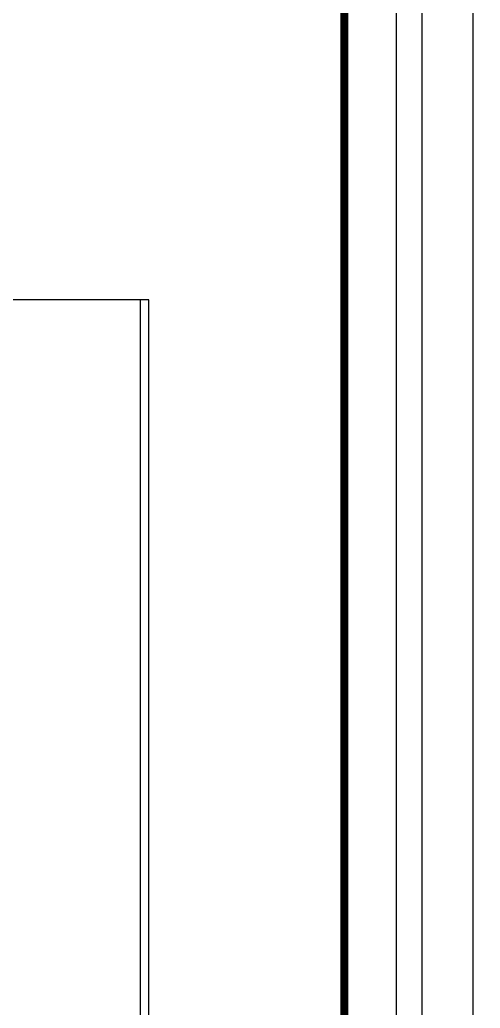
# Model space of a CAD drawing. Header units: inches. Extents: x 8618018 to 8935006, y 2431589 to 2567223.
# Drawn here: x 8815833 to 8816404, y 2502512 to 2503737 of the extents above; entities that cross this region are included whole.
import ezdxf

# ---------------------------------------------------------------- set-up
doc = ezdxf.new("R2010")
doc.units = ezdxf.units.IN
doc.header["$MEASUREMENT"] = 0
doc.layers.add('EQ', color=252, linetype='Continuous')
doc.layers.add('SKID', color=252, linetype='Continuous')

# ---------------------------------------------------------------- blocks, each defined once
blk = doc.blocks.new('A$C1a45f9b6')
at = {"layer": 'EQ'}
for p, q in [((1661.6, 2241.9), (1352.3, 2241.9)), ((1651.1, 1041.7), (1651.1, 2241.9)), ((1661.6, 1041.7), (1661.6, 2241.9))]:
    blk.add_line(p, q, dxfattribs=at)

msp = doc.modelspace()

# ---------------------------------------------------------------- hatches: boundary and pattern name
at = {"layer": 'SKID'}
h = msp.add_hatch(dxfattribs=at)
h.set_pattern_fill('ANSI32', color=256, scale=10, angle=45)
h.set_pattern_definition([(90, (61395.93, 131435.61), (-95.25, 0), []), (90, (61427.68, 131467.36), (-95.25, 0), [])])
h.paths.add_polyline_path([(8813735, 2508347.9), (8811072.5, 2508347.9), (8811072.5, 2501847.9), (8809072.5, 2501847.9), (8809072.5, 2508347.9), (8807247.5, 2508347.9), (8807247.5, 2500847.9), (8822347.5, 2500847.9), (8822347.5, 2508347.9), (8821097.5, 2508347.9), (8821097.5, 2501847.9), (8818597.5, 2501847.9), (8818597.5, 2508347.9), (8816235, 2508347.9), (8816235, 2501847.9), (8813735, 2501847.9)])

# ---------------------------------------------------------------- linework, layer by layer
at = {"layer": 'SKID', "const_width": 10}
msp.add_lwpolyline([(8813735, 2508347.9), (8813735, 2501847.9), (8816235, 2501847.9), (8816235, 2508347.9)], dxfattribs=at)

# ---------------------------------------------------------------- block references
at = {"layer": 'EQ'}
msp.add_blockref('A$C1a45f9b6', (8814331.2, 2501147.9), dxfattribs=at)

doc.saveas('drawing.dxf')
